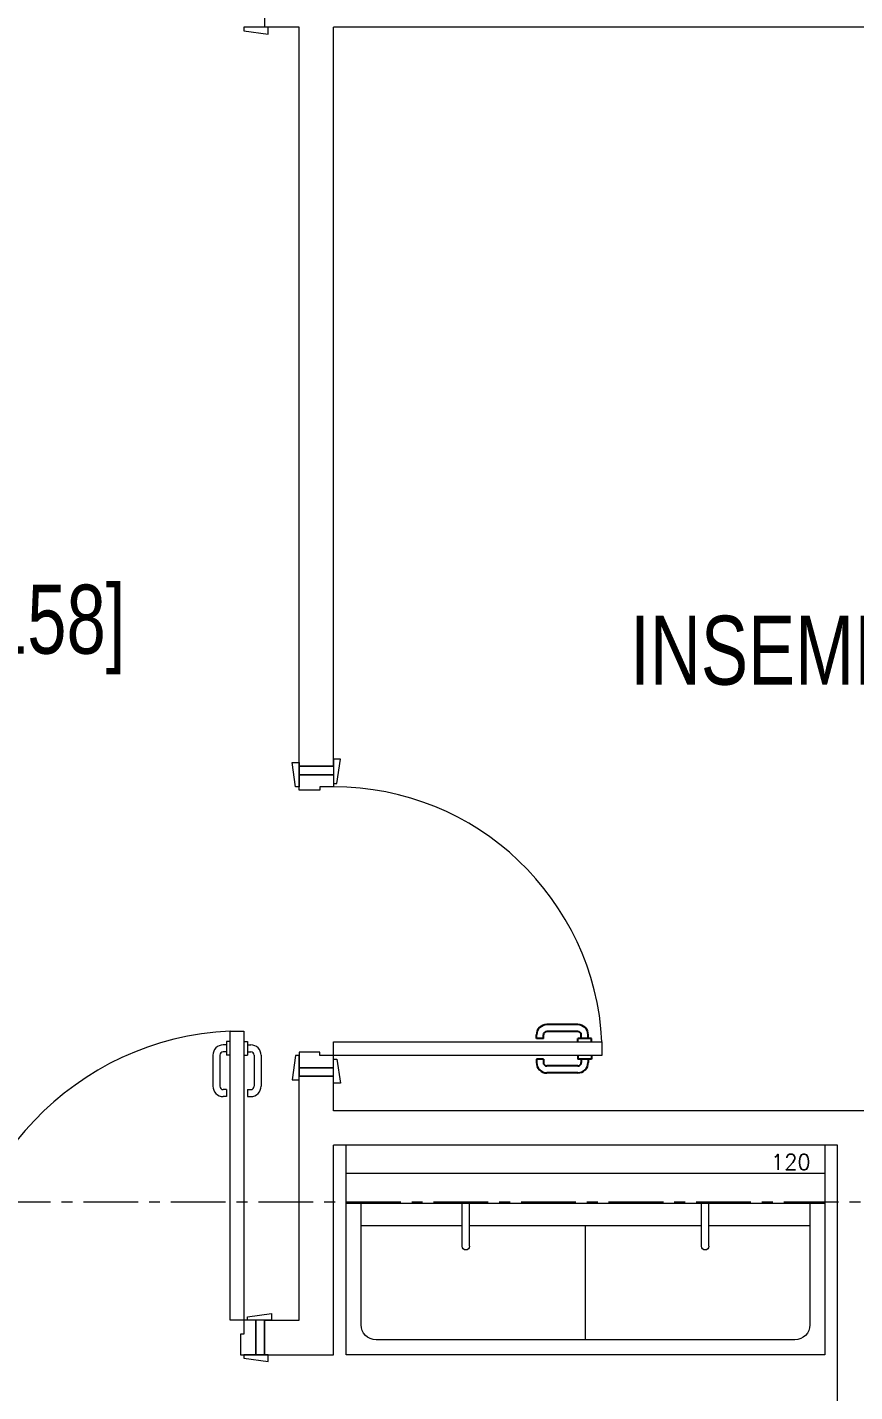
# Model space of a CAD drawing. Header units: millimetres. Extents: x 26027 to 581921, y 7230 to 233891.
# Drawn here: x 533948 to 536349, y 178345 to 182304 of the extents above; entities that cross this region are included whole.
import ezdxf

# ---------------------------------------------------------------- set-up
doc = ezdxf.new("R2010")
doc.units = ezdxf.units.MM
doc.header["$LTSCALE"] = 5
doc.linetypes.add('CENTER', pattern=[50.8, 31.75, -6.35, 6.35, -6.35])
for name, color, linetype, lineweight in [('72_EGR_BASE_TEXT', 7, 'Continuous', 5), ('Medical Equipment and Furniture', 163, 'Continuous', 0), ('Walls', 32, 'Continuous', 5)]:
    doc.layers.add(name, color=color, linetype=linetype, lineweight=lineweight)
doc.layers.add('axes', color=9, linetype='Continuous')
doc.layers.add('GE-ARCHITECTURAL_ELEMENTS', color=8, linetype='Continuous')
doc.layers.add('Wooden Joinery', color=7, linetype='Continuous', lineweight=5, true_color=0xffdcd1)
doc.styles.add('list_ghTextstyle', font='romans.shx', dxfattribs={"height": 0.25})
doc.styles.add('X3G_ENTITY_2587EA', font='swisscl.ttf', dxfattribs={"height": 200})

# ---------------------------------------------------------------- blocks, each defined once
blk = doc.blocks.new('*X107')
at = {"color": 0}
for p, q in [((13, 1), (13, 1)), ((13, 1), (13, 1)), ((13, 1), (13, 1)), ((13, 1), (13, 1)), ((13, 1), (13, 1)), ((13, 1), (13, 1)), ((13, 1), (13, 1)), ((13, 1), (13, 1)), ((13, 1), (13, 1)), ((13, 1), (13, 1)), ((13, 1), (13, 1)), ((13, 1), (13, 1)), ((13, 1), (13, 1)), ((13, 1), (13, 1)), ((13, 1), (13, 1)), ((13, 1), (14, 1)), ((13, 1), (14, 1)), ((13, 1), (14, 1)), ((13, 1), (13, 1)), ((13, 1), (13, 1)), ((13, 1), (13, 1)), ((13, 1), (13, 1)), ((13, 1), (13, 1)), ((13, 1), (13, 1)), ((13, 1), (13, 1)), ((13, 1), (13, 1)), ((13, 1), (13, 1)), ((13, 1), (13, 1)), ((13, 1), (13, 1)), ((13, 1), (13, 1)), ((13, 1), (13, 1)), ((13, 1), (13, 1)), ((13, 1), (13, 1)), ((13, 1), (13, 1)), ((13, 1), (13, 1)), ((13, 1), (13, 1)), ((13, 1), (13, 1)), ((13, 1), (13, 1)), ((13, 1), (13, 1)), ((13, 1), (13, 1)), ((13, 1), (13, 1)), ((13, 1), (13, 1)), ((13, 1), (13, 1)), ((13, 1), (13, 1)), ((13, 1), (13, 1)), ((13, 1), (13, 1)), ((13, 1), (13, 1)), ((13, 1), (13, 1)), ((13, 1), (13, 1)), ((13, 1), (13, 1)), ((13, 1), (13, 1)), ((13, 1), (13, 1)), ((13, 1), (13, 1)), ((13, 1), (13, 1)), ((13, 1), (13, 1)), ((13, 1), (13, 1)), ((13, 1), (13, 1)), ((13, 1), (13, 1)), ((13, 1), (13, 1)), ((13, 1), (13, 1)), ((13, 1), (13, 1)), ((13, 1), (13, 1)), ((13, 1), (13, 1)), ((13, 1), (13, 1)), ((13, 1), (13, 1)), ((13, 1), (13, 1)), ((13, 1), (13, 1)), ((13, 1), (13, 1)), ((13, 1), (13, 1)), ((13, 1), (13, 1)), ((13, 1), (13, 1)), ((13, 1), (13, 1)), ((13, 1), (13, 1)), ((13, 1), (13, 1)), ((13, 1), (13, 1)), ((13, 1), (13, 1)), ((13, 1), (13, 1)), ((13, 1), (13, 1)), ((13, 1), (13, 1)), ((13, 1), (13, 1)), ((13, 1), (13, 1)), ((13, 1), (13, 1)), ((13, 1), (13, 1)), ((13, 1), (13, 1)), ((13, 1), (13, 1)), ((13, 1), (13, 1)), ((13, 1), (13, 1)), ((13, 1), (13, 1)), ((13, 1), (13, 1)), ((13, 1), (13, 1)), ((13, 1), (13, 1)), ((13, 1), (13, 1)), ((13, 1), (13, 1)), ((13, 1), (13, 1)), ((13, 1), (13, 1)), ((13, 1), (13, 1)), ((13, 1), (13, 1)), ((13, 1), (13, 1)), ((13, 1), (13, 1)), ((13, 1), (13, 1)), ((13, 1), (13, 1)), ((13, 1), (13, 1)), ((13, 1), (13, 1)), ((13, 1), (13, 1)), ((13, 1), (13, 1)), ((13, 1), (13, 1)), ((13, 1), (13, 1)), ((13, 1), (13, 1)), ((13, 1), (13, 1)), ((13, 1), (13, 1)), ((13, 1), (13, 1)), ((13, 1), (13, 1)), ((13, 1), (13, 1)), ((13, 1), (13, 1)), ((13, 1), (13, 1)), ((13, 1), (13, 1)), ((13, 1), (13, 1)), ((13, 1), (13, 1)), ((13, 1), (13, 1)), ((13, 1), (13, 1)), ((13, 1), (13, 1)), ((13, 1), (13, 1)), ((13, 1), (13, 1)), ((13, 1), (14, 1)), ((13, 0), (13, 0)), ((13, 0), (13, 0)), ((13, 0), (13, 0)), ((13, 0), (13, 0)), ((13, 0), (13, 0)), ((13, 0), (13, 0)), ((13, 0), (13, 0)), ((13, 0), (13, 0)), ((13, 0), (13, 0)), ((13, 0), (13, 0)), ((13, 0), (13, 0)), ((13, 0), (13, 0)), ((13, 0), (13, 0)), ((13, 0), (13, 0)), ((13, 0), (13, 0)), ((13, 0), (13, 0)), ((13, 0), (13, 0)), ((13, 0), (13, 0)), ((13, 0), (13, 0)), ((13, 0), (13, 0)), ((13, 0), (13, 0)), ((13, 0), (13, 0)), ((13, 0), (13, 0)), ((13, 0), (13, 0)), ((13, 0), (13, 0)), ((13, 0), (13, 0)), ((13, 0), (13, 0)), ((13, 0), (13, 0)), ((13, 0), (13, 0)), ((13, 0), (13, 0)), ((13, 0), (13, 0)), ((13, 0), (13, 0)), ((13, 0), (13, 0)), ((13, 0), (13, 0)), ((13, 0), (13, 0)), ((13, 0), (13, 0)), ((13, 0), (13, 0)), ((13, 0), (13, 0)), ((13, 0), (13, 0)), ((13, 0), (13, 0)), ((13, 0), (13, 0)), ((13, 0), (13, 0)), ((13, 0), (13, 0)), ((13, 0), (13, 0)), ((13, 0), (13, 0)), ((13, 0), (13, 0)), ((13, 0), (13, 0)), ((13, 0), (13, 0)), ((13, 0), (14, 0)), ((13, 0), (14, 0)), ((13, 0), (13, 0)), ((13, 0), (14, 0)), ((14, 1), (14, 1)), ((14, 1), (14, 1)), ((14, 1), (14, 1)), ((14, 1), (14, 1)), ((14, 1), (14, 1)), ((14, 1), (14, 1)), ((14, 1), (14, 1)), ((14, 1), (14, 1)), ((14, 1), (14, 1)), ((14, 1), (14, 1)), ((14, 1), (14, 1)), ((14, 1), (14, 1)), ((14, 1), (14, 1)), ((14, 1), (14, 1)), ((14, 1), (14, 1)), ((14, 1), (14, 1)), ((14, 1), (14, 1)), ((14, 1), (14, 1)), ((14, 1), (14, 1)), ((14, 1), (14, 1)), ((14, 1), (14, 1)), ((14, 1), (14, 1)), ((14, 1), (14, 1)), ((14, 1), (14, 1)), ((14, 1), (14, 1)), ((14, 1), (14, 1)), ((14, 1), (14, 1)), ((14, 1), (14, 1)), ((14, 1), (14, 1)), ((14, 1), (14, 1)), ((14, 1), (14, 1)), ((14, 1), (14, 1)), ((14, 1), (14, 1)), ((14, 1), (14, 1)), ((14, 1), (14, 1)), ((14, 1), (14, 1)), ((14, 1), (14, 1)), ((14, 1), (14, 1)), ((14, 1), (14, 1)), ((14, 1), (14, 1)), ((14, 1), (14, 1)), ((14, 1), (14, 1)), ((14, 1), (14, 1)), ((14, 1), (14, 1)), ((14, 1), (14, 1)), ((14, 1), (14, 1)), ((14, 1), (14, 1)), ((14, 1), (14, 1)), ((14, 1), (14, 1)), ((14, 1), (14, 1)), ((14, 1), (14, 1)), ((14, 1), (14, 1)), ((14, 1), (14, 1)), ((14, 1), (14, 1)), ((14, 1), (14, 1)), ((14, 1), (14, 1)), ((14, 1), (14, 1)), ((14, 1), (14, 1)), ((14, 1), (14, 1)), ((14, 1), (14, 1)), ((14, 1), (14, 1)), ((14, 1), (14, 1)), ((14, 1), (14, 1)), ((14, 1), (14, 1)), ((14, 1), (14, 1)), ((14, 1), (14, 1)), ((14, 1), (14, 1)), ((14, 1), (14, 1)), ((14, 1), (14, 1)), ((14, 1), (14, 1)), ((14, 1), (14, 1)), ((14, 1), (14, 1)), ((14, 1), (14, 1)), ((14, 1), (14, 1)), ((14, 1), (14, 1)), ((14, 1), (14, 1)), ((14, 1), (14, 1)), ((14, 1), (14, 1)), ((14, 1), (14, 1)), ((14, 1), (14, 1)), ((14, 1), (14, 1)), ((14, 1), (14, 1)), ((14, 1), (14, 1)), ((14, 1), (14, 1)), ((14, 1), (14, 1)), ((14, 1), (14, 1)), ((14, 1), (14, 1)), ((14, 1), (14, 1)), ((14, 1), (14, 1)), ((14, 1), (14, 1)), ((14, 1), (14, 1)), ((14, 1), (14, 1)), ((14, 1), (14, 1)), ((14, 1), (14, 1)), ((14, 0), (14, 0)), ((14, 0), (14, 0)), ((14, 0), (14, 0)), ((14, 0), (14, 0)), ((14, 0), (14, 0)), ((14, 0), (14, 0)), ((14, 0), (14, 0)), ((14, 0), (14, 0)), ((14, 0), (14, 0)), ((14, 0), (14, 0)), ((14, 0), (14, 0)), ((14, 0), (14, 0)), ((14, 0), (14, 0)), ((14, 0), (14, 0)), ((14, 0), (14, 0)), ((14, 0), (14, 0)), ((14, 0), (14, 0)), ((14, 0), (14, 0)), ((14, 0), (14, 0)), ((14, 0), (14, 0)), ((14, 0), (14, 0)), ((14, 0), (14, 0)), ((14, 0), (14, 0)), ((14, 0), (14, 0)), ((14, 0), (14, 0)), ((14, 0), (14, 0)), ((14, 0), (14, 0)), ((14, 0), (14, 0)), ((14, 0), (14, 0)), ((14, 0), (14, 0)), ((14, 0), (14, 0)), ((14, 0), (14, 0)), ((14, 0), (14, 0)), ((14, 0), (14, 0)), ((14, 0), (14, 0)), ((14, 0), (14, 0)), ((14, 0), (14, 0)), ((14, 0), (14, 0)), ((14, 0), (14, 0)), ((14, 0), (14, 0)), ((14, 0), (14, 0)), ((14, 0), (14, 0)), ((14, 0), (14, 0)), ((14, 0), (14, 0)), ((14, 0), (14, 0)), ((14, 0), (14, 0)), ((14, 0), (14, 0)), ((14, 0), (14, 0)), ((13, 0), (13, 0)), ((13, 0), (14, 0)), ((13, 0), (13, 0)), ((13, 0), (14, 0)), ((13, 0), (13, 0)), ((13, 0), (14, 0)), ((13, 0), (13, 0)), ((13, 0), (13, 0)), ((13, 0), (13, 0)), ((13, 0), (13, 0)), ((13, 0), (14, 0)), ((13, 0), (13, 0)), ((13, 0), (14, 0)), ((13, 0), (13, 0)), ((13, 0), (14, 0)), ((13, 0), (13, 0)), ((13, 0), (14, 0)), ((13, 0), (13, 0)), ((13, 0), (14, 0)), ((13, 0), (13, 0)), ((13, 0), (14, 0)), ((13, 0), (13, 0)), ((13, 0), (14, 0)), ((13, 0), (13, 0)), ((13, 0), (13, 0)), ((13, 0), (13, 0)), ((13, 0), (14, 0)), ((13, 0), (13, 0)), ((13, 0), (14, 0)), ((13, 0), (13, 0)), ((13, 0), (14, 0)), ((13, 0), (13, 0)), ((13, 0), (14, 0)), ((13, 0), (13, 0)), ((13, 0), (13, 0)), ((13, 0), (13, 0)), ((13, 0), (13, 0)), ((13, 0), (13, 0)), ((13, 0), (13, 0)), ((13, 0), (13, 0)), ((13, 0), (13, 0)), ((13, 0), (13, 0)), ((13, 0), (13, 0)), ((13, 0), (13, 0)), ((13, 0), (13, 0)), ((13, 0), (13, 0)), ((13, 0), (13, 0)), ((13, 0), (13, 0)), ((13, 0), (13, 0)), ((13, 0), (13, 0)), ((13, 0), (13, 0)), ((13, 0), (13, 0)), ((13, 0), (13, 0)), ((13, 0), (13, 0)), ((13, 0), (13, 0)), ((13, 0), (13, 0)), ((13, 0), (13, 0)), ((13, 0), (13, 0)), ((13, 0), (13, 0)), ((13, 0), (13, 0)), ((13, 0), (13, 0)), ((13, 0), (13, 0)), ((13, 0), (13, 0)), ((13, 0), (13, 0)), ((13, -1), (13, -1)), ((13, -1), (13, -1)), ((13, -1), (13, -1)), ((13, -1), (13, -1)), ((13, -1), (13, -1)), ((13, -1), (14, -1)), ((13, -1), (13, -1)), ((14, 0), (14, 0)), ((14, 0), (14, 0)), ((14, 0), (14, 0)), ((14, 0), (14, 0)), ((14, 0), (14, 0)), ((14, 0), (14, 0)), ((14, 0), (14, 0)), ((14, 0), (14, 0)), ((14, 0), (14, 0)), ((14, 0), (14, 0)), ((14, 0), (14, 0)), ((14, 0), (14, 0)), ((14, 0), (14, 0)), ((14, 0), (14, 0)), ((14, 0), (14, 0)), ((13, 0), (14, 0)), ((14, 0), (14, 0)), ((14, 0), (14, 0)), ((14, 0), (14, 0)), ((14, 0), (14, 0)), ((14, 0), (14, 0)), ((14, 0), (14, 0)), ((14, 0), (14, 0)), ((14, 0), (14, 0)), ((14, 0), (14, 0)), ((14, 0), (14, 0)), ((14, 0), (14, 0)), ((14, 0), (14, 0)), ((14, 0), (14, 0)), ((14, 0), (14, 0)), ((14, 0), (14, 0)), ((14, 0), (14, 0)), ((14, 0), (14, 0)), ((14, 0), (14, 0)), ((14, 0), (14, 0)), ((14, 0), (14, 0)), ((14, 0), (14, 0)), ((14, 0), (14, 0)), ((14, 0), (14, 0)), ((14, 0), (14, 0)), ((14, 0), (14, 0)), ((14, 0), (14, 0)), ((14, 0), (14, 0)), ((14, 0), (14, 0)), ((14, 0), (14, 0)), ((14, 0), (14, 0)), ((14, 0), (14, 0)), ((14, 0), (14, 0)), ((14, 0), (14, 0)), ((14, 0), (14, 0)), ((14, -1), (14, -1)), ((14, -1), (14, -1)), ((14, -1), (14, -1)), ((14, -1), (14, -1)), ((14, -1), (14, -1))]:
    blk.add_line(p, q, dxfattribs=at)
blk = doc.blocks.new('*X108')
at = {"color": 0}
for p, q in [((5, 3), (5, 3)), ((5, 3), (5, 3)), ((5, 3), (5, 3)), ((5, 3), (5, 3)), ((5, 3), (5, 3)), ((5, 3), (5, 3)), ((5, 3), (5, 3)), ((5, 3), (5, 3)), ((5, 3), (5, 3)), ((5, 3), (5, 3)), ((5, 3), (5, 3)), ((5, 3), (5, 3)), ((5, 3), (5, 3)), ((5, 3), (5, 3)), ((5, 3), (5, 3)), ((5, 3), (5, 3)), ((5, 3), (5, 3)), ((5, 3), (5, 3)), ((5, 3), (5, 3)), ((5, 3), (5, 3)), ((5, 3), (5, 3)), ((5, 3), (5, 3)), ((5, 3), (5, 3)), ((5, 3), (5, 3)), ((5, 3), (5, 3)), ((5, 3), (5, 3)), ((5, 3), (5, 3)), ((5, 3), (5, 3)), ((5, 3), (5, 3)), ((5, 3), (5, 3)), ((5, 3), (5, 3)), ((5, 3), (5, 3)), ((5, 3), (5, 3)), ((5, 3), (5, 3)), ((5, 3), (5, 3)), ((5, 3), (5, 3)), ((5, 3), (5, 3)), ((5, 3), (5, 3)), ((5, 3), (5, 3)), ((5, 3), (5, 3)), ((5, 3), (5, 3)), ((5, 3), (5, 3)), ((5, 3), (5, 3)), ((5, 3), (5, 3)), ((5, 3), (5, 3)), ((5, 3), (5, 3)), ((5, 3), (5, 3)), ((5, 3), (5, 3)), ((5, 3), (5, 3)), ((5, 3), (5, 3)), ((5, 3), (5, 3)), ((5, 3), (5, 3)), ((5, 3), (5, 3)), ((5, 3), (5, 3)), ((5, 3), (5, 3)), ((5, 3), (5, 3)), ((5, 3), (5, 3)), ((5, 3), (5, 3)), ((5, 3), (5, 3)), ((5, 3), (5, 3)), ((5, 3), (5, 3)), ((5, 3), (5, 3)), ((5, 3), (5, 3)), ((5, 3), (5, 3)), ((5, 3), (5, 3)), ((5, 3), (5, 3)), ((6, 3), (5, 3)), ((5, 3), (5, 3)), ((6, 3), (5, 3)), ((5, 3), (5, 3)), ((6, 3), (5, 3)), ((5, 3), (5, 3)), ((6, 3), (5, 3)), ((5, 3), (5, 3)), ((5, 3), (5, 3)), ((5, 3), (5, 3)), ((5, 3), (5, 3)), ((5, 3), (5, 3)), ((5, 3), (5, 3)), ((5, 3), (5, 3)), ((5, 3), (5, 3)), ((5, 3), (5, 3)), ((5, 3), (5, 3)), ((5, 3), (5, 3)), ((5, 3), (5, 3)), ((5, 3), (5, 3)), ((5, 3), (5, 3)), ((5, 3), (5, 3)), ((5, 3), (5, 3)), ((5, 3), (5, 3)), ((5, 3), (5, 3)), ((5, 3), (5, 3)), ((5, 3), (5, 3)), ((5, 3), (5, 3)), ((5, 3), (5, 3)), ((5, 3), (5, 3)), ((6, 3), (6, 3)), ((6, 3), (6, 3)), ((6, 3), (6, 3)), ((6, 3), (6, 3)), ((6, 3), (6, 3)), ((6, 3), (6, 3)), ((6, 3), (6, 3)), ((6, 3), (6, 3)), ((6, 3), (6, 3)), ((6, 3), (6, 3)), ((6, 3), (6, 3)), ((6, 3), (6, 3)), ((6, 3), (6, 3)), ((6, 3), (6, 3)), ((6, 3), (6, 3)), ((6, 3), (6, 3)), ((6, 3), (6, 3)), ((6, 3), (6, 3)), ((6, 3), (6, 3)), ((6, 3), (6, 3)), ((6, 3), (6, 3)), ((6, 3), (6, 3)), ((6, 3), (6, 3)), ((6, 3), (6, 3)), ((6, 3), (6, 3)), ((6, 3), (6, 3)), ((6, 3), (6, 3)), ((6, 3), (6, 3)), ((6, 3), (6, 3)), ((6, 3), (6, 3)), ((6, 3), (6, 3)), ((6, 3), (6, 3)), ((6, 3), (6, 3)), ((6, 3), (6, 3)), ((6, 3), (6, 3)), ((6, 3), (6, 3)), ((6, 3), (6, 3)), ((6, 3), (6, 3)), ((6, 3), (6, 3)), ((6, 3), (6, 3)), ((6, 3), (6, 3)), ((6, 3), (6, 3)), ((6, 3), (6, 3)), ((6, 3), (6, 3)), ((6, 3), (6, 3)), ((6, 3), (6, 3)), ((6, 3), (6, 3)), ((6, 3), (6, 3)), ((6, 3), (6, 3)), ((6, 3), (6, 3)), ((6, 3), (6, 3)), ((6, 3), (6, 3)), ((6, 3), (6, 3)), ((6, 3), (6, 3)), ((6, 3), (6, 3)), ((6, 3), (6, 3)), ((6, 3), (6, 3)), ((6, 3), (6, 3)), ((6, 3), (6, 3)), ((6, 3), (6, 3)), ((6, 3), (6, 3)), ((6, 3), (6, 3)), ((6, 3), (6, 3)), ((6, 3), (6, 3)), ((6, 3), (6, 3)), ((6, 3), (6, 3)), ((6, 3), (6, 3)), ((6, 3), (6, 3)), ((6, 3), (6, 3)), ((6, 3), (6, 3)), ((6, 3), (6, 3)), ((6, 3), (6, 3)), ((6, 3), (6, 3)), ((6, 3), (6, 3)), ((6, 3), (6, 3)), ((6, 3), (6, 3)), ((6, 3), (6, 3)), ((6, 3), (6, 3)), ((6, 3), (6, 3)), ((6, 3), (6, 3)), ((6, 3), (6, 3)), ((6, 3), (6, 3)), ((6, 3), (6, 3)), ((6, 3), (6, 3)), ((6, 3), (6, 3)), ((6, 3), (6, 3)), ((6, 3), (6, 3)), ((6, 3), (6, 3)), ((6, 3), (6, 3)), ((6, 3), (6, 3)), ((6, 3), (6, 3)), ((6, 3), (6, 3)), ((6, 3), (6, 3)), ((6, 3), (6, 3)), ((6, 3), (6, 3)), ((6, 3), (6, 3)), ((6, 3), (6, 3)), ((6, 3), (6, 3)), ((6, 3), (6, 3)), ((6, 3), (6, 3)), ((6, 3), (6, 3)), ((6, 3), (6, 3)), ((6, 3), (6, 3)), ((6, 3), (6, 3)), ((6, 3), (6, 3)), ((6, 3), (6, 3)), ((6, 3), (6, 3)), ((6, 3), (6, 3)), ((6, 3), (6, 3)), ((6, 3), (6, 3)), ((6, 3), (6, 3)), ((6, 3), (6, 3)), ((6, 3), (6, 3)), ((6, 3), (6, 3)), ((6, 3), (6, 3)), ((6, 3), (6, 3)), ((6, 3), (6, 3)), ((6, 3), (6, 3)), ((6, 3), (6, 3)), ((6, 3), (6, 3)), ((6, 3), (6, 3)), ((6, 3), (6, 3)), ((6, 3), (6, 3)), ((6, 3), (6, 3)), ((6, 3), (6, 3)), ((6, 3), (6, 3)), ((6, 3), (6, 3)), ((6, 3), (6, 3)), ((6, 3), (6, 3)), ((6, 3), (6, 3)), ((6, 3), (6, 3)), ((6, 3), (6, 3)), ((6, 3), (6, 3)), ((6, 3), (6, 3)), ((6, 3), (6, 3)), ((6, 3), (6, 3)), ((6, 3), (6, 3)), ((6, 3), (6, 3)), ((6, 3), (6, 3)), ((6, 3), (6, 3)), ((6, 3), (6, 3)), ((6, 3), (6, 3)), ((6, 3), (6, 3)), ((6, 3), (6, 3)), ((6, 3), (6, 3)), ((6, 3), (6, 3)), ((6, 3), (6, 3)), ((6, 3), (6, 3)), ((6, 3), (6, 3)), ((6, 3), (6, 3)), ((6, 3), (6, 3)), ((6, 3), (6, 3)), ((6, 3), (6, 3)), ((6, 3), (6, 3)), ((6, 3), (6, 3)), ((6, 3), (6, 3)), ((6, 3), (6, 3)), ((6, 3), (6, 3)), ((6, 3), (6, 3)), ((6, 3), (6, 3)), ((6, 3), (6, 3)), ((6, 3), (6, 3)), ((6, 3), (6, 3)), ((6, 3), (6, 3)), ((6, 3), (6, 3)), ((6, 3), (6, 3)), ((6, 3), (6, 3)), ((6, 3), (6, 3)), ((6, 3), (6, 3)), ((6, 3), (6, 3)), ((6, 3), (6, 3)), ((6, 3), (6, 3)), ((6, 3), (6, 3)), ((6, 3), (6, 3)), ((6, 3), (6, 3)), ((6, 3), (6, 3)), ((6, 3), (6, 3)), ((6, 3), (6, 3)), ((6, 3), (6, 3)), ((6, 3), (6, 3)), ((6, 3), (6, 3)), ((6, 3), (6, 3)), ((6, 3), (6, 3)), ((6, 3), (6, 3)), ((6, 3), (6, 3)), ((6, 3), (6, 3)), ((6, 3), (6, 3)), ((6, 3), (6, 3)), ((6, 3), (6, 3)), ((6, 3), (6, 3)), ((6, 3), (6, 3)), ((6, 3), (6, 3)), ((6, 3), (6, 3)), ((6, 3), (6, 3)), ((6, 3), (6, 3)), ((6, 3), (6, 3)), ((6, 3), (6, 3)), ((6, 3), (6, 3)), ((6, 3), (6, 3)), ((6, 3), (6, 3)), ((6, 3), (6, 3)), ((6, 3), (6, 3)), ((6, 3), (6, 3)), ((6, 3), (6, 3)), ((6, 3), (5, 3)), ((6, 3), (5, 3)), ((6, 3), (5, 3)), ((6, 3), (5, 3)), ((6, 3), (5, 3)), ((6, 3), (6, 3)), ((6, 3), (6, 3)), ((6, 3), (6, 3)), ((6, 3), (6, 3)), ((6, 3), (6, 3)), ((6, 3), (6, 3)), ((6, 3), (6, 3)), ((6, 3), (6, 3)), ((6, 3), (6, 3)), ((6, 3), (6, 3)), ((6, 3), (6, 3)), ((6, 3), (6, 3)), ((6, 3), (6, 3)), ((6, 3), (6, 3)), ((6, 3), (6, 3)), ((6, 3), (6, 3)), ((6, 3), (6, 3)), ((6, 3), (6, 3)), ((6, 3), (6, 3)), ((6, 3), (6, 3)), ((6, 3), (6, 3)), ((6, 3), (6, 3)), ((6, 3), (6, 3)), ((6, 3), (6, 3)), ((6, 3), (6, 3)), ((6, 3), (6, 3)), ((6, 3), (6, 3)), ((6, 3), (6, 3)), ((6, 3), (6, 3)), ((6, 3), (6, 3)), ((6, 3), (6, 3)), ((6, 3), (6, 3)), ((6, 3), (6, 3)), ((6, 3), (6, 3)), ((6, 3), (6, 3)), ((6, 3), (6, 3)), ((6, 3), (6, 3)), ((6, 3), (6, 3)), ((6, 3), (6, 3)), ((6, 3), (6, 3)), ((6, 3), (6, 3)), ((6, 3), (6, 3)), ((6, 3), (6, 3)), ((6, 3), (6, 3)), ((6, 3), (6, 3)), ((6, 3), (6, 3)), ((6, 3), (6, 3)), ((6, 3), (6, 3)), ((6, 3), (6, 3)), ((6, 3), (6, 3)), ((6, 3), (6, 3)), ((6, 3), (6, 3)), ((6, 3), (6, 3)), ((6, 3), (6, 3)), ((6, 3), (6, 3)), ((6, 3), (6, 3)), ((6, 3), (6, 3)), ((6, 3), (6, 3)), ((6, 3), (6, 3)), ((6, 3), (6, 3)), ((6, 3), (6, 3)), ((6, 3), (6, 3)), ((6, 3), (6, 3)), ((6, 3), (6, 3)), ((6, 3), (6, 3)), ((6, 3), (6, 3)), ((6, 3), (6, 3)), ((6, 3), (6, 3)), ((6, 3), (6, 3)), ((6, 3), (6, 3)), ((6, 3), (6, 3)), ((6, 3), (6, 3)), ((6, 3), (6, 3)), ((6, 3), (6, 3)), ((6, 3), (6, 3)), ((6, 3), (6, 3)), ((6, 3), (6, 3)), ((6, 3), (6, 3)), ((6, 3), (6, 3)), ((6, 3), (6, 3)), ((6, 3), (6, 3)), ((6, 3), (6, 3)), ((6, 3), (6, 3)), ((6, 3), (6, 3)), ((6, 3), (6, 3)), ((6, 3), (6, 3)), ((6, 3), (6, 3)), ((6, 3), (6, 3)), ((6, 3), (6, 3)), ((6, 3), (6, 3)), ((6, 3), (6, 3)), ((6, 3), (6, 3)), ((6, 3), (6, 3)), ((6, 3), (6, 3)), ((6, 3), (6, 3)), ((6, 3), (6, 3)), ((6, 3), (6, 3)), ((6, 3), (6, 3)), ((6, 3), (6, 3)), ((6, 3), (6, 3)), ((6, 3), (6, 3)), ((6, 3), (6, 3)), ((6, 3), (6, 3)), ((6, 3), (6, 3)), ((6, 3), (6, 3)), ((6, 3), (6, 3)), ((6, 3), (6, 3)), ((6, 3), (6, 3)), ((6, 3), (6, 3)), ((6, 3), (6, 3)), ((6, 3), (6, 3)), ((6, 3), (6, 3)), ((6, 3), (6, 3)), ((6, 3), (6, 3)), ((6, 3), (6, 3)), ((6, 3), (6, 3)), ((6, 3), (6, 3)), ((6, 3), (6, 3)), ((6, 3), (6, 3)), ((6, 3), (6, 3)), ((6, 3), (6, 3)), ((6, 3), (6, 3)), ((6, 3), (6, 3)), ((6, 3), (6, 3)), ((6, 3), (6, 3)), ((6, 3), (6, 3)), ((6, 3), (6, 3)), ((6, 3), (6, 3)), ((6, 3), (6, 3)), ((6, 3), (6, 3)), ((6, 3), (6, 3)), ((6, 3), (6, 3)), ((6, 3), (6, 3)), ((6, 3), (6, 3)), ((6, 3), (6, 3)), ((6, 3), (6, 3)), ((6, 3), (6, 3)), ((6, 3), (6, 3)), ((6, 3), (6, 3)), ((6, 3), (6, 3)), ((6, 3), (6, 3)), ((6, 3), (6, 3)), ((6, 3), (6, 3)), ((6, 3), (6, 3)), ((6, 3), (6, 3)), ((6, 3), (6, 3)), ((6, 3), (6, 3)), ((6, 3), (6, 3)), ((6, 3), (6, 3)), ((6, 3), (6, 3)), ((6, 3), (6, 3)), ((6, 3), (6, 3)), ((6, 3), (6, 3)), ((6, 3), (6, 3)), ((6, 3), (6, 3)), ((6, 3), (6, 3)), ((6, 3), (6, 3)), ((6, 3), (6, 3)), ((6, 3), (6, 3)), ((6, 3), (6, 3)), ((6, 3), (6, 3)), ((6, 3), (6, 3)), ((6, 3), (6, 3)), ((6, 3), (6, 3)), ((6, 3), (6, 3)), ((6, 3), (6, 3)), ((6, 3), (6, 3)), ((6, 3), (6, 3)), ((6, 3), (6, 3)), ((6, 3), (6, 3)), ((6, 3), (6, 3)), ((6, 3), (6, 3)), ((6, 3), (6, 3)), ((6, 3), (6, 3)), ((6, 3), (6, 3)), ((6, 3), (6, 3)), ((6, 3), (6, 3)), ((6, 3), (6, 3)), ((6, 3), (6, 3)), ((6, 3), (6, 3)), ((6, 3), (6, 3)), ((6, 3), (6, 3)), ((6, 3), (6, 3)), ((6, 3), (6, 3)), ((6, 3), (6, 3)), ((6, 3), (6, 3)), ((6, 3), (6, 3)), ((6, 3), (6, 3)), ((6, 3), (6, 3)), ((6, 3), (6, 3)), ((6, 3), (6, 3)), ((6, 3), (6, 3)), ((6, 3), (6, 3)), ((6, 3), (6, 3)), ((6, 3), (6, 3)), ((6, 3), (6, 3)), ((6, 3), (6, 3)), ((6, 3), (6, 3)), ((6, 3), (6, 3)), ((6, 3), (6, 3)), ((6, 3), (6, 3)), ((6, 3), (6, 3)), ((6, 3), (6, 3)), ((6, 3), (6, 3)), ((6, 3), (6, 3)), ((6, 3), (6, 3)), ((6, 3), (6, 3)), ((6, 3), (6, 3)), ((6, 3), (6, 3)), ((6, 3), (6, 3)), ((6, 3), (6, 3)), ((6, 3), (6, 3)), ((6, 3), (6, 3)), ((6, 3), (6, 3)), ((6, 3), (6, 3)), ((6, 3), (6, 3)), ((6, 3), (6, 3)), ((6, 3), (6, 3)), ((6, 3), (6, 3)), ((6, 3), (6, 3)), ((6, 3), (6, 3)), ((6, 3), (6, 3)), ((6, 3), (6, 3)), ((6, 3), (6, 3)), ((6, 3), (6, 3)), ((6, 3), (6, 3)), ((6, 3), (6, 3)), ((6, 3), (6, 3)), ((6, 3), (6, 3)), ((6, 3), (6, 3)), ((6, 3), (6, 3)), ((6, 3), (6, 3)), ((6, 3), (6, 3)), ((6, 3), (6, 3)), ((6, 3), (6, 3)), ((6, 3), (6, 3)), ((6, 3), (6, 3)), ((6, 3), (6, 3)), ((6, 3), (6, 3)), ((6, 3), (6, 3)), ((6, 3), (6, 3)), ((6, 3), (6, 3)), ((6, 3), (6, 3)), ((6, 3), (6, 3)), ((6, 3), (6, 3)), ((6, 3), (6, 3)), ((6, 3), (6, 3)), ((6, 3), (6, 3)), ((6, 3), (6, 3)), ((6, 3), (6, 3)), ((6, 3), (6, 3)), ((6, 3), (6, 3)), ((6, 3), (6, 3)), ((6, 3), (6, 3)), ((6, 3), (6, 3)), ((6, 3), (6, 3)), ((6, 3), (6, 3)), ((6, 3), (6, 3)), ((6, 3), (6, 3)), ((6, 3), (6, 3)), ((6, 3), (6, 3)), ((6, 3), (6, 3)), ((6, 3), (6, 3)), ((6, 3), (6, 3)), ((6, 3), (6, 3)), ((6, 3), (6, 3)), ((6, 3), (6, 3)), ((6, 3), (6, 3)), ((6, 3), (6, 3)), ((6, 3), (6, 3)), ((6, 3), (6, 3)), ((6, 3), (6, 3)), ((6, 3), (6, 3)), ((6, 3), (6, 3)), ((6, 3), (6, 3)), ((6, 3), (6, 3)), ((6, 3), (6, 3)), ((6, 3), (6, 3)), ((6, 3), (6, 3)), ((6, 3), (6, 3)), ((6, 3), (6, 3)), ((6, 3), (6, 3)), ((6, 3), (6, 3)), ((6, 3), (6, 3)), ((6, 3), (6, 3)), ((6, 3), (6, 3)), ((6, 3), (6, 3)), ((6, 3), (6, 3)), ((6, 3), (6, 3)), ((6, 3), (6, 3)), ((6, 3), (6, 3)), ((6, 3), (6, 3)), ((6, 3), (6, 3)), ((6, 3), (6, 3)), ((6, 3), (6, 3)), ((6, 3), (6, 3)), ((6, 3), (6, 3)), ((6, 3), (6, 3)), ((6, 3), (6, 3)), ((6, 3), (6, 3)), ((6, 3), (6, 3)), ((6, 3), (6, 3)), ((6, 3), (6, 3)), ((6, 3), (6, 3)), ((6, 3), (6, 3)), ((6, 3), (6, 3)), ((6, 3), (6, 3)), ((6, 3), (6, 3)), ((6, 3), (6, 3)), ((6, 3), (6, 3)), ((6, 3), (6, 3)), ((6, 3), (6, 3)), ((6, 3), (6, 3)), ((6, 3), (6, 3)), ((6, 3), (6, 3)), ((6, 3), (6, 3)), ((6, 3), (6, 3))]:
    blk.add_line(p, q, dxfattribs=at)
blk = doc.blocks.new('HF15936B-P')
for p, q in [((0, 0), (1.6, 0)), ((0, 0), (0, -0.7)), ((1.6, -0.7), (1.6, 0)), ((1.6, -0.093), (0, -0.093)), ((1.6, -0.193), (0, -0.193)), ((0.05, -0.193), (0.05, -0.6)), ((0.3875, -0.3375), (0.3875, -0.193)), ((0.3875, -0.3375), (0.3875, -0.193)), ((0.4125, -0.3375), (0.4125, -0.193)), ((0.4125, -0.3375), (0.4125, -0.193)), ((1.1875, -0.3375), (1.1875, -0.193)), ((1.2125, -0.3375), (1.2125, -0.193)), ((1.55, -0.6), (1.55, -0.193)), ((0.3875, -0.268), (0.05, -0.268)), ((1.1875, -0.268), (0.4125, -0.268)), ((0.8, -0.65), (0.8, -0.268)), ((1.55, -0.268), (1.2125, -0.268)), ((0.1, -0.65), (1.5, -0.65)), ((0, -0.7), (1.6, -0.7))]:
    blk.add_line(p, q)
for points in [[(1.6, 0), (1.6, 0), (1.6, 0), (1.6, 0), (1.6, 0), (1.6, 0), (1.6, 0), (1.6, 0), (1.6, 0), (1.6, 0), (1.6, 0), (1.6, 0), (1.6, 0), (1.6, 0), (1.6, 0), (1.6, 0), (1.6, 0), (1.6, 0), (1.6, 0), (1.6, 0), (1.6, 0), (1.6, 0), (1.6, 0), (1.6, 0), (1.6, 0), (1.6, 0), (1.6, 0), (1.6, 0), (1.6, 0), (1.6, 0), (1.6, 0), (1.6, 0), (1.6, 0), (1.6, 0), (1.6, 0), (1.6, 0), (1.6, 0), (1.6, 0), (1.6, 0), (1.6, 0), (1.6, 0), (1.6, 0), (1.6, 0), (1.6, 0), (1.6, 0), (1.6, 0), (1.6, 0), (1.6, 0), (1.6, 0), (1.6, 0), (1.6, 0), (1.6, 0), (1.6, 0), (1.6, 0)], [(1.6, 0), (1.6, 0), (1.6, 0), (1.6, 0), (1.6, 0), (1.6, 0), (1.6, 0), (1.6, 0), (1.6, 0), (1.6, 0), (1.6, 0), (1.6, 0), (1.6, 0), (1.6, 0), (1.6, 0), (1.6, 0), (1.6, 0)], [(1.6, 0), (1.6, 0), (1.6, 0), (1.6, 0), (1.6, 0), (1.6, 0), (1.6, 0), (1.6, 0), (1.6, 0), (1.6, 0), (1.6, 0), (1.6, 0), (1.6, 0), (1.6, 0), (1.6, 0), (1.6, 0), (1.6, 0), (1.6, 0), (1.6, 0), (1.6, 0), (1.6, 0), (1.6, 0), (1.6, 0), (1.6, 0), (1.6, 0), (1.6, 0), (1.6, 0), (1.6, 0), (1.6, 0), (1.6, 0), (1.6, 0), (1.6, 0), (1.6, 0), (1.6, 0), (1.6, 0), (1.6, 0), (1.6, 0), (1.6, 0), (1.6, 0), (1.6, 0), (1.6, 0), (1.6, 0), (1.6, 0), (1.6, 0), (1.6, 0), (1.6, 0), (1.6, 0), (1.6, 0), (1.6, 0), (1.6, 0), (1.6, 0), (1.6, 0), (1.6, 0), (1.6, 0), (1.6, 0), (1.6, 0), (1.6, 0), (1.6, 0), (1.6, 0), (1.6, 0), (1.6, 0), (1.6, 0), (1.6, 0), (1.6, 0), (1.6, 0), (1.6, 0), (1.6, 0), (1.6, 0), (1.6, 0), (1.6, 0), (1.6, 0), (1.6, 0), (1.6, 0), (1.6, 0), (1.6, 0), (1.6, 0), (1.6, 0), (1.6, 0), (1.6, 0), (1.6, 0), (1.6, 0), (1.6, 0), (1.6, 0), (1.6, 0), (1.6, 0), (1.6, 0), (1.6, 0), (1.6, 0), (1.6, 0)], [(1.6, 0), (1.6, 0), (1.6, 0), (1.6, 0), (1.6, 0), (1.6, 0), (1.6, 0)], [(1.6, 0), (1.6, 0), (1.6, 0), (1.6, 0), (1.6, 0), (1.6, 0), (1.6, 0), (1.6, 0), (1.6, 0), (1.6, 0), (1.6, 0), (1.6, 0), (1.6, 0), (1.6, 0), (1.6, 0), (1.6, 0), (1.6, 0), (1.6, 0), (1.6, 0), (1.6, 0), (1.6, 0), (1.6, 0), (1.6, 0), (1.6, 0), (1.6, 0), (1.6, 0), (1.6, 0), (1.6, 0), (1.6, 0), (1.6, 0), (1.6, 0), (1.6, 0), (1.6, 0), (1.6, 0), (1.6, 0), (1.6, 0), (1.6, 0), (1.6, 0), (1.6, 0), (1.6, 0), (1.6, 0), (1.6, 0), (1.6, 0), (1.6, 0), (1.6, 0), (1.6, 0), (1.6, 0), (1.6, 0), (1.6, 0), (1.6, 0), (1.6, 0), (1.6, 0), (1.6, 0), (1.6, 0), (1.6, 0), (1.6, 0), (1.6, 0), (1.6, 0), (1.6, 0), (1.6, 0), (1.6, 0), (1.6, 0), (1.6, 0), (1.6, 0), (1.6, 0), (1.6, 0), (1.6, 0), (1.6, 0), (1.6, 0), (1.6, 0), (1.6, 0), (1.6, 0), (1.6, 0), (1.6, 0), (1.6, 0), (1.6, 0), (1.6, 0), (1.6, 0), (1.6, 0), (1.6, 0), (1.6, 0), (1.6, 0), (1.6, 0), (1.6, 0), (1.6, 0), (1.6, 0), (1.6, 0), (1.6, 0), (1.6, 0), (1.6, 0), (1.6, 0), (1.6, 0), (1.6, 0), (1.6, 0), (1.6, 0), (1.6, 0), (1.6, 0), (1.6, 0), (1.6, 0), (1.6, 0), (1.6, 0), (1.6, 0), (1.6, 0), (1.6, 0), (1.6, 0), (1.6, 0), (1.6, 0), (1.6, 0), (1.6, 0), (1.6, 0), (1.6, 0)], [(1.6, 0), (1.6, 0), (1.6, 0), (1.6, 0), (1.6, 0), (1.6, 0), (1.6, 0), (1.6, 0), (1.6, 0), (1.6, 0)], [(1.6, 0), (1.6, 0), (1.6, 0), (1.6, 0), (1.6, 0), (1.6, 0), (1.6, 0), (1.6, 0), (1.6, 0), (1.6, 0)], [(1.6, 0), (1.6, 0), (1.6, 0), (1.6, 0), (1.6, 0), (1.6, 0), (1.6, 0), (1.6, 0), (1.6, 0), (1.6, 0), (1.6, 0), (1.6, 0), (1.6, 0), (1.6, 0), (1.6, 0)], [(1.6, 0), (1.6, 0), (1.6, 0), (1.6, 0), (1.6, 0), (1.6, 0), (1.6, 0), (1.6, 0), (1.6, 0), (1.6, 0)], [(1.6, 0), (1.6, 0), (1.6, 0), (1.6, 0), (1.6, 0), (1.6, 0), (1.6, 0), (1.6, 0), (1.6, 0), (1.6, 0), (1.6, 0), (1.6, 0)], [(1.6, 0), (1.6, 0), (1.6, 0), (1.6, 0), (1.6, 0), (1.6, 0), (1.6, 0), (1.6, 0)], [(1.6, 0), (1.6, 0), (1.6, 0), (1.6, 0), (1.6, 0), (1.6, 0), (1.6, 0)], [(1.6, 0), (1.6, 0), (1.6, 0), (1.6, 0), (1.6, 0), (1.6, 0), (1.6, 0), (1.6, 0), (1.6, 0), (1.6, 0), (1.6, 0), (1.6, 0), (1.6, 0), (1.6, 0), (1.6, 0), (1.6, 0), (1.6, 0), (1.6, 0)], [(1.6, 0), (1.6, 0), (1.6, 0), (1.6, 0), (1.6, 0), (1.6, 0), (1.6, 0), (1.6, 0), (1.6, 0), (1.6, 0)], [(1.6, 0), (1.6, 0), (1.6, 0), (1.6, 0), (1.6, 0), (1.6, 0), (1.6, 0), (1.6, 0), (1.6, 0)]]:
    blk.add_lwpolyline(points)
for points in [[(1.6, 0), (1.6, 0), (1.6, 0), (1.6, 0), (1.6, 0), (1.6, 0), (1.6, 0), (1.6, 0), (1.6, 0), (1.6, 0), (1.6, 0), (1.6, 0), (1.6, 0), (1.6, 0), (1.6, 0), (1.6, 0), (1.6, 0), (1.6, 0), (1.6, 0), (1.6, 0), (1.6, 0), (1.6, 0), (1.6, 0), (1.6, 0), (1.6, 0), (1.6, 0), (1.6, 0), (1.6, 0), (1.6, 0), (1.6, 0), (1.6, 0), (1.6, 0), (1.6, 0), (1.6, 0), (1.6, 0), (1.6, 0), (1.6, 0), (1.6, 0), (1.6, 0), (1.6, 0), (1.6, 0), (1.6, 0), (1.6, 0), (1.6, 0), (1.6, 0), (1.6, 0), (1.6, 0), (1.6, 0), (1.6, 0), (1.6, 0), (1.6, 0), (1.6, 0), (1.6, 0), (1.6, 0), (1.6, 0), (1.6, 0), (1.6, 0), (1.6, 0), (1.6, 0), (1.6, 0), (1.6, 0), (1.6, 0), (1.6, 0), (1.6, 0), (1.6, 0), (1.6, 0), (1.6, 0), (1.6, 0), (1.6, 0), (1.6, 0), (1.6, 0), (1.6, 0), (1.6, 0), (1.6, 0), (1.6, 0), (1.6, 0), (1.6, 0), (1.6, 0), (1.6, 0), (1.6, 0), (1.6, 0), (1.6, 0), (1.6, 0), (1.6, 0), (1.6, 0), (1.6, 0), (1.6, 0), (1.6, 0), (1.6, 0), (1.6, 0), (1.6, 0), (1.6, 0), (1.6, 0), (1.6, 0), (1.6, 0), (1.6, 0), (1.6, 0), (1.6, 0), (1.6, 0), (1.6, 0), (1.6, 0), (1.6, 0), (1.6, 0), (1.6, 0), (1.6, 0), (1.6, 0), (1.6, 0), (1.6, 0), (1.6, 0), (1.6, 0), (1.6, 0), (1.6, 0), (1.6, 0), (1.6, 0), (1.6, 0), (1.6, 0), (1.6, 0), (1.6, 0), (1.6, 0), (1.6, 0), (1.6, 0), (1.6, 0), (1.6, 0), (1.6, 0), (1.6, 0), (1.6, 0), (1.6, 0), (1.6, 0), (1.6, 0), (1.6, 0), (1.6, 0), (1.6, 0), (1.6, 0), (1.6, 0), (1.6, 0), (1.6, 0), (1.6, 0), (1.6, 0), (1.6, 0), (1.6, 0), (1.6, 0), (1.6, 0), (1.6, 0), (1.6, 0), (1.6, 0), (1.6, 0), (1.6, 0), (1.6, 0), (1.6, 0), (1.6, 0), (1.6, 0), (1.6, 0), (1.6, 0), (1.6, 0), (1.6, 0), (1.6, 0), (1.6, 0), (1.6, 0), (1.6, 0), (1.6, 0), (1.6, 0), (1.6, 0), (1.6, 0), (1.6, 0), (1.6, 0), (1.6, 0), (1.6, 0), (1.6, 0), (1.6, 0), (1.6, 0), (1.6, 0), (1.6, 0), (1.6, 0), (1.6, 0), (1.6, 0), (1.6, 0), (1.6, 0), (1.6, 0), (1.6, 0), (1.6, 0), (1.6, 0), (1.6, 0), (1.6, 0), (1.6, 0), (1.6, 0), (1.6, 0), (1.6, 0), (1.6, 0), (1.6, 0), (1.6, 0), (1.6, 0), (1.6, 0), (1.6, 0), (1.6, 0), (1.6, 0), (1.6, 0), (1.6, 0), (1.6, 0), (1.6, 0), (1.6, 0), (1.6, 0), (1.6, 0), (1.6, 0), (1.6, 0), (1.6, 0), (1.6, 0), (1.6, 0), (1.6, 0), (1.6, 0), (1.6, 0), (1.6, 0), (1.6, 0), (1.6, 0), (1.6, 0), (1.6, 0), (1.6, 0), (1.6, 0), (1.6, 0), (1.6, 0), (1.6, 0), (1.6, 0), (1.6, 0), (1.6, 0), (1.6, 0), (1.6, 0), (1.6, 0), (1.6, 0), (1.6, 0), (1.6, 0), (1.6, 0), (1.6, 0), (1.6, 0), (1.6, 0), (1.6, 0), (1.6, 0), (1.6, 0), (1.6, 0), (1.6, 0), (1.6, 0), (1.6, 0), (1.6, 0), (1.6, 0), (1.6, 0), (1.6, 0), (1.6, 0), (1.6, 0), (1.6, 0), (1.6, 0), (1.6, 0), (1.6, 0), (1.6, 0), (1.6, 0), (1.6, 0), (1.6, 0), (1.6, 0), (1.6, 0), (1.6, 0), (1.6, 0), (1.6, 0), (1.6, 0), (1.6, 0), (1.6, 0), (1.6, 0), (1.6, 0), (1.6, 0), (1.6, 0), (1.6, 0), (1.6, 0), (1.6, 0), (1.6, 0), (1.6, 0), (1.6, 0), (1.6, 0), (1.6, 0), (1.6, 0), (1.6, 0), (1.6, 0)], [(1.6, 0), (1.6, 0), (1.6, 0), (1.6, 0), (1.6, 0), (1.6, 0), (1.6, 0), (1.6, 0), (1.6, 0), (1.6, 0), (1.6, 0), (1.6, 0), (1.6, 0), (1.6, 0), (1.6, 0), (1.6, 0), (1.6, 0), (1.6, 0), (1.6, 0), (1.6, 0), (1.6, 0), (1.6, 0), (1.6, 0), (1.6, 0), (1.6, 0), (1.6, 0), (1.6, 0), (1.6, 0), (1.6, 0), (1.6, 0), (1.6, 0), (1.6, 0), (1.6, 0), (1.6, 0), (1.6, 0), (1.6, 0), (1.6, 0), (1.6, 0), (1.6, 0), (1.6, 0), (1.6, 0), (1.6, 0), (1.6, 0), (1.6, 0), (1.6, 0), (1.6, 0), (1.6, 0), (1.6, 0), (1.6, 0), (1.6, 0), (1.6, 0), (1.6, 0), (1.6, 0), (1.6, 0), (1.6, 0), (1.6, 0), (1.6, 0), (1.6, 0), (1.6, 0), (1.6, 0), (1.6, 0), (1.6, 0), (1.6, 0), (1.6, 0), (1.6, 0), (1.6, 0), (1.6, 0), (1.6, 0), (1.6, 0), (1.6, 0), (1.6, 0), (1.6, 0), (1.6, 0), (1.6, 0), (1.6, 0), (1.6, 0), (1.6, 0), (1.6, 0), (1.6, 0), (1.6, 0), (1.6, 0), (1.6, 0), (1.6, 0), (1.6, 0), (1.6, 0), (1.6, 0), (1.6, 0), (1.6, 0), (1.6, 0), (1.6, 0), (1.6, 0), (1.6, 0), (1.6, 0), (1.6, 0), (1.6, 0), (1.6, 0), (1.6, 0), (1.6, 0), (1.6, 0), (1.6, 0), (1.6, 0), (1.6, 0), (1.6, 0), (1.6, 0), (1.6, 0), (1.6, 0), (1.6, 0), (1.6, 0), (1.6, 0), (1.6, 0), (1.6, 0), (1.6, 0), (1.6, 0), (1.6, 0), (1.6, 0), (1.6, 0), (1.6, 0), (1.6, 0), (1.6, 0), (1.6, 0), (1.6, 0), (1.6, 0), (1.6, 0), (1.6, 0), (1.6, 0), (1.6, 0), (1.6, 0), (1.6, 0), (1.6, 0), (1.6, 0), (1.6, 0), (1.6, 0), (1.6, 0), (1.6, 0), (1.6, 0), (1.6, 0), (1.6, 0), (1.6, 0), (1.6, 0), (1.6, 0), (1.6, 0), (1.6, 0), (1.6, 0), (1.6, 0), (1.6, 0), (1.6, 0), (1.6, 0), (1.6, 0), (1.6, 0), (1.6, 0), (1.6, 0), (1.6, 0), (1.6, 0), (1.6, 0), (1.6, 0), (1.6, 0), (1.6, 0), (1.6, 0), (1.6, 0), (1.6, 0), (1.6, 0), (1.6, 0), (1.6, 0), (1.6, 0), (1.6, 0), (1.6, 0), (1.6, 0), (1.6, 0), (1.6, 0), (1.6, 0), (1.6, 0), (1.6, 0), (1.6, 0), (1.6, 0), (1.6, 0), (1.6, 0), (1.6, 0), (1.6, 0), (1.6, 0), (1.6, 0), (1.6, 0), (1.6, 0), (1.6, 0), (1.6, 0), (1.6, 0), (1.6, 0), (1.6, 0), (1.6, 0), (1.6, 0), (1.6, 0), (1.6, 0), (1.6, 0), (1.6, 0), (1.6, 0), (1.6, 0), (1.6, 0), (1.6, 0), (1.6, 0), (1.6, 0), (1.6, 0), (1.6, 0), (1.6, 0), (1.6, 0), (1.6, 0), (1.6, 0), (1.6, 0), (1.6, 0), (1.6, 0), (1.6, 0), (1.6, 0), (1.6, 0), (1.6, 0), (1.6, 0), (1.6, 0)], [(1.6, 0), (1.6, 0), (1.6, 0), (1.6, 0), (1.6, 0), (1.6, 0), (1.6, 0), (1.6, 0), (1.6, 0), (1.6, 0), (1.6, 0), (1.6, 0), (1.6, 0), (1.6, 0), (1.6, 0), (1.6, 0), (1.6, 0), (1.6, 0), (1.6, 0), (1.6, 0), (1.6, 0), (1.6, 0), (1.6, 0), (1.6, 0), (1.6, 0), (1.6, 0), (1.6, 0), (1.6, 0), (1.6, 0), (1.6, 0), (1.6, 0), (1.6, 0), (1.6, 0), (1.6, 0), (1.6, 0), (1.6, 0), (1.6, 0), (1.6, 0), (1.6, 0), (1.6, 0), (1.6, 0), (1.6, 0), (1.6, 0), (1.6, 0), (1.6, 0), (1.6, 0), (1.6, 0), (1.6, 0), (1.6, 0), (1.6, 0), (1.6, 0), (1.6, 0), (1.6, 0), (1.6, 0), (1.6, 0), (1.6, 0), (1.6, 0), (1.6, 0), (1.6, 0), (1.6, 0), (1.6, 0), (1.6, 0), (1.6, 0), (1.6, 0), (1.6, 0), (1.6, 0), (1.6, 0), (1.6, 0), (1.6, 0), (1.6, 0), (1.6, 0), (1.6, 0), (1.6, 0), (1.6, 0), (1.6, 0), (1.6, 0), (1.6, 0), (1.6, 0), (1.6, 0), (1.6, 0), (1.6, 0), (1.6, 0), (1.6, 0), (1.6, 0), (1.6, 0), (1.6, 0), (1.6, 0), (1.6, 0), (1.6, 0), (1.6, 0), (1.6, 0), (1.6, 0), (1.6, 0), (1.6, 0), (1.6, 0), (1.6, 0), (1.6, 0), (1.6, 0), (1.6, 0), (1.6, 0), (1.6, 0), (1.6, 0), (1.6, 0), (1.6, 0), (1.6, 0), (1.6, 0), (1.6, 0), (1.6, 0), (1.6, 0), (1.6, 0), (1.6, 0), (1.6, 0), (1.6, 0), (1.6, 0), (1.6, 0), (1.6, 0), (1.6, 0), (1.6, 0), (1.6, 0), (1.6, 0), (1.6, 0), (1.6, 0), (1.6, 0), (1.6, 0), (1.6, 0), (1.6, 0), (1.6, 0), (1.6, 0), (1.6, 0), (1.6, 0), (1.6, 0), (1.6, 0), (1.6, 0), (1.6, 0), (1.6, 0), (1.6, 0), (1.6, 0), (1.6, 0), (1.6, 0), (1.6, 0), (1.6, 0), (1.6, 0), (1.6, 0), (1.6, 0), (1.6, 0), (1.6, 0), (1.6, 0), (1.6, 0), (1.6, 0), (1.6, 0), (1.6, 0), (1.6, 0), (1.6, 0), (1.6, 0), (1.6, 0), (1.6, 0), (1.6, 0), (1.6, 0), (1.6, 0), (1.6, 0), (1.6, 0), (1.6, 0), (1.6, 0), (1.6, 0), (1.6, 0), (1.6, 0), (1.6, 0), (1.6, 0), (1.6, 0), (1.6, 0), (1.6, 0), (1.6, 0), (1.6, 0), (1.6, 0), (1.6, 0), (1.6, 0), (1.6, 0), (1.6, 0), (1.6, 0), (1.6, 0), (1.6, 0), (1.6, 0), (1.6, 0), (1.6, 0), (1.6, 0), (1.6, 0), (1.6, 0), (1.6, 0), (1.6, 0), (1.6, 0), (1.6, 0), (1.6, 0), (1.6, 0), (1.6, 0), (1.6, 0), (1.6, 0), (1.6, 0), (1.6, 0), (1.6, 0), (1.6, 0), (1.6, 0), (1.6, 0), (1.6, 0), (1.6, 0), (1.6, 0), (1.6, 0), (1.6, 0), (1.6, 0), (1.6, 0), (1.6, 0), (1.6, 0), (1.6, 0), (1.6, 0), (1.6, 0), (1.6, 0), (1.6, 0), (1.6, 0), (1.6, 0), (1.6, 0)]]:
    blk.add_lwpolyline(points, close=True)
for centre, radius, start, end in [((0.4, -0.3375), 0.0125, 180, 360), ((0.4, -0.3375), 0.0125, 180, 360), ((1.2, -0.3375), 0.0125, 180, 360), ((0.1, -0.6), 0.05, 180, 270), ((1.5, -0.6), 0.05, 270, 0)]:
    blk.add_arc(centre, radius, start, end)
for name, xscale, yscale, zscale in [('*X107', 5.50000045507204e-11, 5.50000045507204e-11, 5.50000045507204e-11), ('*X108', 8.593747935492502e-11, 8.593747935492502e-11, 8.593747935492502e-11)]:
    blk.add_blockref(name, (1.6, 0), dxfattribs=dict(xscale=xscale, yscale=yscale, zscale=zscale))
blk = doc.blocks.new('A$C72370EFE')
at = {"layer": 'GE-ARCHITECTURAL_ELEMENTS'}
for p, q in [((-0.01, -0.03), (-0.01, -0.07)), ((0, -0.03), (-0.01, -0.03)), ((0.04, -0.03), (0.05, -0.03)), ((0.05, -0.03), (0.05, -0.07)), ((-0.05, -0.07), (-0.05, -0.16)), ((-0.03, -0.07), (-0.03, -0.16)), ((-0.01, -0.04), (-0.02, -0.04)), ((-0.01, -0.06), (-0.02, -0.06)), ((0, -0.07), (-0.01, -0.07)), ((0.04, -0.07), (0.05, -0.07)), ((0.05, -0.04), (0.06, -0.04)), ((0.05, -0.06), (0.06, -0.06)), ((0.07, -0.07), (0.07, -0.16)), ((0.09, -0.07), (0.09, -0.16)), ((-0.01, -0.17), (-0.02, -0.17)), ((-0.01, -0.19), (-0.02, -0.19)), ((-0.01, -0.17), (-0.01, -0.19)), ((0.05, -0.17), (0.06, -0.17)), ((0.05, -0.17), (0.05, -0.19)), ((0.05, -0.19), (0.06, -0.19))]:
    blk.add_line(p, q, dxfattribs=at)
for centre, radius, start, end in [((-0.02, -0.07), 0.03, 90, 180), ((-0.02, -0.07), 0.01, 90, 180), ((0.06, -0.07), 0.03, 0, 90), ((0.06, -0.07), 0.01, 0, 90), ((-0.02, -0.16), 0.03, 180, 270), ((-0.02, -0.16), 0.01, 180, 270), ((0.06, -0.16), 0.01, 270, 0), ((0.06, -0.16), 0.03, 270, 0)]:
    blk.add_arc(centre, radius, start, end, dxfattribs=at)

msp = doc.modelspace()

# ---------------------------------------------------------------- linework, layer by layer
at = {"layer": 'axes', "linetype": 'CENTER', "lineweight": 0}
msp.add_line((544175.8, 178895.3, 2.4), (461277.7, 178895.3, 2.4), dxfattribs=at)
at = {"layer": 'Walls'}
for p, q in [((534636.7, 182403.8, 0), (534636.7, 182303.8, 0)), ((534736.7, 182303.8, 0), (534636.7, 182303.8, 0)), ((534736.7, 180160.3, 0), (534736.7, 182303.8, 0)), ((534836.7, 180160.3, 0), (534836.7, 182303.8, 0)), ((540268.8, 182303.8, 0), (534836.7, 182303.8, 0)), ((534836.7, 180160.3, 0), (534736.7, 180160.3, 0)), ((534836.7, 179260.3, 0), (534736.7, 179260.3, 0)), ((534736.7, 178552.6, 0), (534736.7, 179260.3, 0)), ((534836.7, 179160.3, 0), (534836.7, 179260.3, 0)), ((538683.8, 179160.3, 0), (534836.7, 179160.3, 0)), ((536298.9, 179060.3, 0), (534836.7, 179060.3, 0)), ((534836.7, 178452.6, 0), (534836.7, 179060.3, 0)), ((536298.9, 177252.3, 0), (536298.9, 179060.3, 0)), ((534636.7, 178552.6, 0), (534736.7, 178552.6, 0)), ((534636.7, 178552.6, 0), (534636.7, 178452.6, 0)), ((534636.7, 178452.6, 0), (534836.7, 178452.6, 0))]:
    msp.add_line(p, q, dxfattribs=at)
at = {"layer": 'Wooden Joinery'}
for p, q in [((534526.7, 179361.6, 0), (534526.7, 179321.6, 0)), ((534536.7, 179361.6, 0), (534526.7, 179361.6, 0)), ((534576.7, 179361.6, 0), (534586.7, 179361.6, 0)), ((534586.7, 179361.6, 0), (534586.7, 179321.6, 0)), ((534486.7, 179321.6, 0), (534486.7, 179231.6, 0)), ((534506.7, 179321.6, 0), (534506.7, 179231.6, 0)), ((534526.7, 179351.6, 0), (534516.7, 179351.6, 0)), ((534526.7, 179331.6, 0), (534516.7, 179331.6, 0)), ((534536.7, 179321.6, 0), (534526.7, 179321.6, 0)), ((534576.7, 179321.6, 0), (534586.7, 179321.6, 0)), ((534586.7, 179351.6, 0), (534596.7, 179351.6, 0)), ((534586.7, 179331.6, 0), (534596.7, 179331.6, 0)), ((534606.7, 179321.6, 0), (534606.7, 179231.6, 0)), ((534626.7, 179321.6, 0), (534626.7, 179231.6, 0)), ((534526.7, 179221.6, 0), (534516.7, 179221.6, 0)), ((534526.7, 179221.6, 0), (534526.7, 179201.6, 0)), ((534586.7, 179221.6, 0), (534596.7, 179221.6, 0)), ((534586.7, 179221.6, 0), (534586.7, 179201.6, 0)), ((534526.7, 179201.6, 0), (534516.7, 179201.6, 0)), ((534586.7, 179201.6, 0), (534596.7, 179201.6, 0))]:
    msp.add_line(p, q, dxfattribs=at)
at = {"layer": 'Wooden Joinery', "elevation": 0}
for points in [[(534576.7, 182303.8), (534576.7, 182293.8), (534646.7, 182283.8), (534646.7, 182303.8)], [(534736.7, 180100.3), (534726.7, 180100.3), (534716.7, 180170.3), (534736.7, 180170.3)], [(534836.7, 180110.3), (534846.7, 180110.3), (534856.7, 180180.3), (534836.7, 180180.3)], [(534536.7, 178552.6), (534536.7, 179391.6), (534576.7, 179391.6), (534576.7, 178552.6)], [(534536.7, 178552.6), (534536.7, 179391.6), (534576.7, 179391.6), (534576.7, 178552.6)], [(534836.7, 179360.3), (535615.6, 179360.3), (535615.6, 179320.3), (534836.7, 179320.3)], [(534736.7, 179320.3), (534726.7, 179320.3), (534716.7, 179250.3), (534736.7, 179250.3)], [(534836.7, 179310.3), (534846.7, 179310.3), (534856.7, 179240.3), (534836.7, 179240.3)], [(534586.7, 178552.6), (534586.7, 178562.6), (534656.7, 178572.6), (534656.7, 178552.6)], [(534576.7, 178452.6), (534576.7, 178442.6), (534646.7, 178432.6), (534646.7, 178452.6)]]:
    msp.add_lwpolyline(points, close=True, dxfattribs=at)
for points in [[(534836.7, 180135.3), (534736.7, 180135.3), (534736.7, 180160.3), (534836.7, 180160.3), (534836.7, 180135.3)], [(534836.7, 180135.3), (534836.7, 180100.3), (534796.7, 180100.3), (534796.7, 180090.3), (534736.7, 180090.3), (534736.7, 180135.3), (534836.7, 180135.3)], [(534836.7, 179285.3), (534836.7, 179320.3), (534796.7, 179320.3), (534796.7, 179330.3), (534736.7, 179330.3), (534736.7, 179285.3), (534836.7, 179285.3)], [(534836.7, 179285.3), (534736.7, 179285.3), (534736.7, 179260.3), (534836.7, 179260.3), (534836.7, 179285.3)], [(534611.7, 178552.6), (534576.7, 178552.6), (534576.7, 178512.6), (534566.7, 178512.6), (534566.7, 178452.6), (534611.7, 178452.6), (534611.7, 178552.6)], [(534611.7, 178552.6), (534611.7, 178452.6), (534636.7, 178452.6), (534636.7, 178552.6), (534611.7, 178552.6)]]:
    msp.add_lwpolyline(points, dxfattribs=at)
at = {"layer": 'Wooden Joinery'}
for centre, radius, start, end in [((534836.7, 179320.3, 0), 780, 2.9397, 90), ((534576.7, 178552.6, 0), 840, 92.7294, 180), ((534516.7, 179321.6, 0), 30, 90, 180), ((534516.7, 179321.6, 0), 10, 90, 180), ((534596.7, 179321.6, 0), 30, 0, 90), ((534596.7, 179321.6, 0), 10, 0, 90), ((534516.7, 179231.6, 0), 30, 180, 270), ((534516.7, 179231.6, 0), 10, 180, 270), ((534596.7, 179231.6, 0), 10, 270, 0), ((534596.7, 179231.6, 0), 30, 270, 0)]:
    msp.add_arc(centre, radius, start, end, dxfattribs=at)

# ---------------------------------------------------------------- block references
at = {"layer": 'Medical Equipment and Furniture', "xscale": -868.1404445573987, "yscale": 868.1404445573987, "zscale": 868.1404445573987}
msp.add_blockref('HF15936B-P', (536262.3, 179060.3, 0), dxfattribs=at)
at = {"layer": 'Wooden Joinery', "xscale": 999.9999999998856, "yscale": 999.9999999998856, "zscale": 999.9999999998856, "rotation": 270}
msp.add_blockref('A$C72370EFE', (535615.6, 179360.3, 0), dxfattribs=at)

# ---------------------------------------------------------------- texts
at = {"layer": '72_EGR_BASE_TEXT', "char_height": 200, "attachment_point": 2, "style": 'X3G_ENTITY_2587EA'}
for s, insert in [('[IPDG158]', (533754.5, 180686.5)), ('INSEMINATION ROOM', (536785.5, 180596.6))]:
    msp.add_mtext(s, dxfattribs=dict(at, insert=insert))
at = {"layer": 'Medical Equipment and Furniture', "insert": (536163.2, 179034.2, 0), "char_height": 45, "attachment_point": 2, "style": 'list_ghTextstyle'}
msp.add_mtext('120', dxfattribs=at)

doc.saveas('drawing.dxf')
